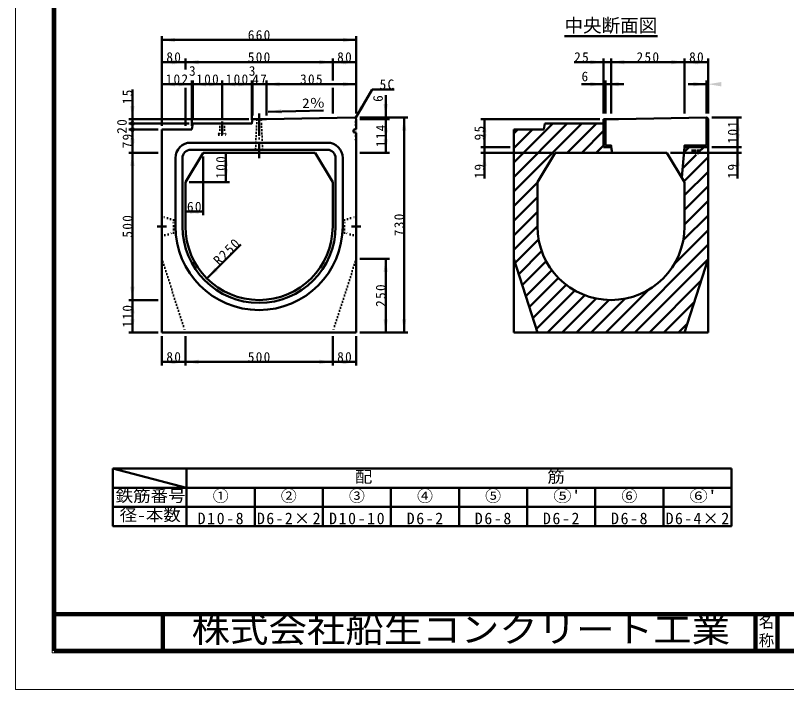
# Model space of a CAD drawing. Units: millimetres, scale not verified. Extents: x -2102 to 2102, y -1485 to 1485.
# Drawn here: x -2102 to -8, y -1485 to 345 of the extents above; entities that cross this region are included whole.
import ezdxf
from ezdxf.enums import TextEntityAlignment as Align

# ---------------------------------------------------------------- set-up
doc = ezdxf.new("R2010")
doc.units = ezdxf.units.MM
doc.header["$LTSCALE"] = 5
doc.linetypes.add('DOTTED', pattern=[1.75, 0.25, -1.5])
doc.linetypes.add('LONG_DASHED_DOTTED', pattern=[15.25, 12, -1.5, 0.25, -1.5])
doc.layers.add('0-0_V-nasSTD', color=7, linetype='Continuous', lineweight=35)
doc.layers.add('0-1_0', color=7, linetype='Continuous', lineweight=50)
doc.styles.add('ＭＳ ゴシック', font='')
doc.styles.get('ＭＳ ゴシック').set_extended_font_data('MS Gothic')

msp = doc.modelspace()

# ---------------------------------------------------------------- linework, layer by layer
at = {"layer": '0-0_V-nasSTD', "lineweight": 100}
for p, q in [((-1997.5, 1380), (-1997.5, -1380)), ((-1702.5, -1280), (-1702.5, -1380)), ((-92.5, -1280), (-92.5, -1380)), ((-32.5, -1280), (-32.5, -1380)), ((-1997.5, -1380), (1997.5, -1380))]:
    msp.add_line(p, q, dxfattribs=at)
at = {"layer": '0-0_V-nasSTD', "lineweight": 50}
for p, q in [((-1640.754, 148.686), (-1640.754, 45.886)), ((-1240.754, 148.686), (-1240.754, 78.686)), ((-1837.5, -885), (-1637.5, -937)), ((-1452.5, -885), (-1637.5, -885)), ((-1267.5, -885), (-1452.5, -885)), ((-1082.5, -885), (-1267.5, -885)), ((-897.5, -885), (-1082.5, -885)), ((-712.5, -885), (-897.5, -885)), ((-527.5, -885), (-712.5, -885)), ((-342.5, -885), (-527.5, -885)), ((-157.5, -885), (-342.5, -885)), ((-157.5, -937), (-157.5, -885)), ((-1837.5, -937), (-1837.5, -989)), ((-1637.5, -937), (-1452.5, -937)), ((-1452.5, -937), (-1267.5, -937)), ((-1267.5, -937), (-1082.5, -937)), ((-1082.5, -937), (-897.5, -937)), ((-712.5, -937), (-527.5, -937)), ((-527.5, -989), (-527.5, -937)), ((-527.5, -937), (-342.5, -937)), ((-342.5, -937), (-157.5, -937)), ((-157.5, -989), (-157.5, -937)), ((-527.5, -1041), (-527.5, -989)), ((-342.5, -989), (-157.5, -989))]:
    msp.add_line(p, q, dxfattribs=at)
at = {"layer": '0-0_V-nasSTD', "linetype": 'DOTTED', "lineweight": 50}
for p, q in [((-264.754, -21.714), (-264.754, -12.114)), ((-264.754, -12.114), (-243.154, -12.114)), ((-259.554, -20.914), (-259.554, -12.114)), ((-248.354, -20.914), (-248.354, -12.114)), ((-243.154, -21.714), (-243.154, -12.114)), ((-264.754, -21.714), (-243.154, -21.714)), ((-263.154, -22.514), (-263.314, -21.714)), ((-263.154, -22.514), (-244.754, -22.514)), ((-261.154, -25.714), (-261.154, -22.514)), ((-246.754, -25.714), (-246.754, -22.514)), ((-244.754, -22.514), (-244.594, -21.714))]:
    msp.add_line(p, q, dxfattribs=at)
at = {"layer": '0-0_V-nasSTD', "lineweight": 18}
for points in [[(-2102.5, -1485), (-2102.5, 1485), (2102.5, 1485), (2102.5, -1485)], [(-2002.5, -1385), (-2002.5, 1385), (2002.5, 1385), (2002.5, -1385)]]:
    msp.add_lwpolyline(points, close=True, dxfattribs=at)
at = {"layer": '0-0_V-nasSTD', "lineweight": 50}
for points in [[(-225.554, 68.686), (-224.754, 68.686), (-220.754, 64.686)], [(-1837.5, -885), (-1837.5, -937), (-1672.5, -937)], [(-1637.5, -937), (-1637.5, -885), (-1837.5, -885)], [(-1637.5, -989), (-1637.5, -937), (-1837.5, -937)], [(-1637.5, -937), (-1637.5, -989), (-1452.5, -989), (-1452.5, -937), (-1452.5, -989), (-1267.5, -989), (-1267.5, -937), (-1267.5, -989), (-1082.5, -989), (-1082.5, -937), (-1082.5, -989), (-897.5, -989)], [(-897.5, -989), (-712.5, -989), (-712.5, -937), (-897.5, -937)], [(-897.5, -1041), (-897.5, -989), (-897.5, -937)], [(-712.5, -989), (-712.5, -937), (-712.5, -989)], [(-712.5, -989), (-527.5, -989), (-527.5, -937)], [(-527.5, -989), (-527.5, -937), (-527.5, -989)], [(-527.5, -989), (-342.5, -989), (-342.5, -937)], [(-342.5, -989), (-342.5, -937), (-342.5, -989)], [(-1637.5, -989), (-1637.5, -1041), (-1452.5, -1041), (-1452.5, -989), (-1452.5, -1041), (-1267.5, -1041), (-1267.5, -989), (-1267.5, -1041), (-1082.5, -1041), (-1082.5, -989), (-1082.5, -1041), (-897.5, -1041)], [(-897.5, -1041), (-712.5, -1041), (-712.5, -989)], [(-712.5, -1041), (-712.5, -989), (-712.5, -1041)], [(-712.5, -1041), (-527.5, -1041), (-527.5, -989)], [(-527.5, -1041), (-527.5, -989), (-527.5, -1041)], [(-527.5, -1041), (-342.5, -1041), (-342.5, -989)], [(-342.5, -1041), (-342.5, -989), (-342.5, -1041)], [(-342.5, -1041), (-157.5, -1041), (-157.5, -989)]]:
    msp.add_lwpolyline(points, dxfattribs=at)
msp.add_lwpolyline([(-1837.5, -989), (-1837.5, -1041), (-1637.5, -1041), (-1637.5, -989)], close=True, dxfattribs=at)
for centre in [(-1784.754, 51.886), (-1784.754, 35.886)]:
    msp.add_circle(centre, 4, dxfattribs=at)
at = {"layer": '0-0_V-nasSTD', "linetype": 'DOTTED', "lineweight": 50}
for centre, radius, start, end in [((-265.154, -1.714), 20, 271.14576, 286.2602), ((-253.954, -1.714), 20, 253.7398, 286.2602), ((-242.754, -1.714), 20, 253.7398, 268.85424), ((-253.954, -25.714), 7.2, 180, 0)]:
    msp.add_arc(centre, radius, start, end, dxfattribs=at)
at = {"layer": '0-0_V-nasSTD'}
for points in [[(-1704.754, 278.686), (-1668.754, 272.686), (-1668.754, 284.686)], [(-1212.754, 272.686), (-1212.754, 284.686), (-1176.754, 278.686)], [(-1704.754, 218.686), (-1668.754, 212.686), (-1668.754, 224.686)], [(-1676.754, 212.686), (-1676.754, 224.686), (-1640.754, 218.686)], [(-1640.754, 218.686), (-1604.754, 212.686), (-1604.754, 224.686)], [(-1276.754, 212.686), (-1276.754, 224.686), (-1240.754, 218.686)], [(-1240.754, 218.686), (-1204.754, 212.686), (-1204.754, 224.686)], [(-1212.754, 212.686), (-1212.754, 224.686), (-1176.754, 218.686)], [(-540.754, 212.686), (-540.754, 224.686), (-504.754, 218.686)], [(-484.754, 218.686), (-448.754, 212.686), (-448.754, 224.686)], [(-320.754, 212.686), (-320.754, 224.686), (-284.754, 218.686)], [(-284.754, 218.686), (-248.754, 212.686), (-248.754, 224.686)], [(-256.754, 212.686), (-256.754, 224.686), (-220.754, 218.686)], [(-1704.754, 158.686), (-1668.754, 152.686), (-1668.754, 164.686)], [(-1659.154, 152.686), (-1659.154, 164.686), (-1623.154, 158.686)], [(-1620.754, 158.686), (-1584.754, 152.686), (-1584.754, 164.686)], [(-1576.754, 152.686), (-1576.754, 164.686), (-1540.754, 158.686)], [(-1540.754, 158.686), (-1504.754, 152.686), (-1504.754, 164.686)], [(-1496.754, 152.686), (-1496.754, 164.686), (-1460.754, 158.686)], [(-1420.754, 158.686), (-1384.754, 152.686), (-1384.754, 164.686)], [(-1212.754, 152.686), (-1212.754, 164.686), (-1176.754, 158.686)], [(-540.754, 152.686), (-540.754, 164.686), (-504.754, 158.686)], [(-499.954, 158.686), (-463.954, 152.686), (-463.954, 164.686)], [(-261.554, 152.686), (-261.554, 164.686), (-225.554, 158.686)], [(-220.754, 158.686), (-184.754, 152.686), (-184.754, 164.686)], [(-1790.754, 99.886), (-1784.754, 63.886), (-1778.754, 99.886)], [(-1415.739, 84), (-1379.866, 90.718), (-1379.746, 84.719)], [(-1415.739, 84), (-1379.746, 84.719), (-1379.626, 78.721)], [(-1178.754, 66.686), (-1165.95, 100.863), (-1155.558, 94.863)], [(-1102.754, 104.686), (-1096.754, 68.686), (-1090.754, 104.686)], [(-1102.754, 27.886), (-1096.754, 63.886), (-1090.754, 27.886)], [(-1052.754, 32.686), (-1046.754, 68.686), (-1040.754, 32.686)], [(-834.754, 27.886), (-828.754, 63.886), (-822.754, 27.886)], [(-146.754, 32.686), (-140.754, 68.686), (-134.754, 32.686)], [(-1790.754, -0.114), (-1784.754, 35.886), (-1778.754, -0.114)], [(-834.754, 23.886), (-828.754, -12.114), (-822.754, 23.886)], [(-146.754, 23.886), (-140.754, -12.114), (-134.754, 23.886)], [(-1790.754, 8.686), (-1784.754, -27.314), (-1778.754, 8.686)], [(-1102.754, 8.686), (-1096.754, -27.314), (-1090.754, 8.686)], [(-1790.754, -63.314), (-1784.754, -27.314), (-1778.754, -63.314)], [(-1536.754, -63.314), (-1530.754, -27.314), (-1524.754, -63.314)], [(-834.754, -63.314), (-828.754, -27.314), (-822.754, -63.314)], [(-146.754, -63.314), (-140.754, -27.314), (-134.754, -63.314)], [(-1536.754, -71.314), (-1530.754, -107.314), (-1524.754, -71.314)], [(-1640.754, -187.314), (-1604.754, -193.314), (-1604.754, -181.314)], [(-1628.754, -193.314), (-1628.754, -181.314), (-1592.754, -187.314)], [(-1102.754, -351.314), (-1096.754, -315.314), (-1090.754, -351.314)], [(-1582.175, -368.735), (-1560.962, -339.037), (-1552.477, -347.522)], [(-1790.754, -391.314), (-1784.754, -427.314), (-1778.754, -391.314)], [(-1790.754, -463.314), (-1784.754, -427.314), (-1778.754, -463.314)], [(-1790.754, -479.314), (-1784.754, -515.314), (-1778.754, -479.314)], [(-1102.754, -479.314), (-1096.754, -515.314), (-1090.754, -479.314)], [(-1052.754, -479.314), (-1046.754, -515.314), (-1040.754, -479.314)], [(-1704.754, -595.314), (-1668.754, -601.314), (-1668.754, -589.314)], [(-1676.754, -601.314), (-1676.754, -589.314), (-1640.754, -595.314)], [(-1640.754, -595.314), (-1604.754, -601.314), (-1604.754, -589.314)], [(-1276.754, -601.314), (-1276.754, -589.314), (-1240.754, -595.314)], [(-1240.754, -595.314), (-1204.754, -601.314), (-1204.754, -589.314)], [(-1212.754, -601.314), (-1212.754, -589.314), (-1176.754, -595.314)]]:
    msp.add_solid(points, dxfattribs=at)
at = {"layer": '0-1_0'}
for p, q in [((-1704.754, 45.886), (-1704.754, 288.686)), ((-1704.754, 278.686), (-1176.754, 278.686)), ((-1176.754, 78.686), (-1176.754, 288.686)), ((-611.157, 288.686), (-358.351, 288.686)), ((-1640.754, 198.686), (-1640.754, 228.686)), ((-1240.754, 168.686), (-1240.754, 228.686)), ((-1240.754, 218.686), (-1176.754, 218.686)), ((-584.754, 218.686), (-504.754, 218.686)), ((-504.754, 78.686), (-504.754, 228.686)), ((-484.754, 78.686), (-484.754, 228.686)), ((-284.754, 78.686), (-284.754, 228.686)), ((-284.754, 218.686), (-220.754, 218.686)), ((-220.754, 78.686), (-220.754, 228.686)), ((-1623.154, 45.886), (-1623.154, 168.686)), ((-1620.754, 61.886), (-1620.754, 168.686)), ((-1540.754, 61.886), (-1540.754, 168.686)), ((-1460.754, 61.886), (-1460.754, 168.686)), ((-1458.354, 73.886), (-1458.354, 168.686)), ((-1420.754, 73.886), (-1420.754, 168.686)), ((-499.954, 78.686), (-499.954, 168.686)), ((-225.554, 78.686), (-225.554, 168.686)), ((-1704.754, 158.686), (-1623.154, 158.686)), ((-1623.154, 158.686), (-1620.754, 158.686)), ((-1620.754, 158.686), (-1540.754, 158.686)), ((-1540.754, 158.686), (-1460.754, 158.686)), ((-1460.754, 158.686), (-1458.354, 158.686)), ((-1458.354, 158.686), (-1420.754, 158.686)), ((-1420.754, 158.686), (-1176.754, 158.686)), ((-564.754, 158.686), (-504.754, 158.686)), ((-504.754, 158.686), (-499.954, 158.686)), ((-449.954, 158.686), (-499.954, 158.686)), ((-275.554, 158.686), (-225.554, 158.686)), ((-220.754, 158.686), (-225.554, 158.686)), ((-1784.754, 143.886), (-1784.754, 63.886)), ((-1133.754, 144.628), (-1178.754, 66.686)), ((-1133.754, 144.628), (-1073.754, 144.628)), ((-1096.754, 128.686), (-1096.754, 68.686)), ((-1415.739, 84), (-1265.769, 86.999)), ((-1468.354, 63.886), (-1794.754, 63.886)), ((-1784.754, 63.886), (-1784.754, 51.886)), ((-1458.354, 63.886), (-1420.754, 63.886)), ((-1420.754, 63.886), (-1180.754, 68.686)), ((-1180.754, 68.686), (-1176.754, 64.686)), ((-1176.754, 36.286), (-1176.754, 64.686)), ((-1166.754, 68.686), (-1036.754, 68.686)), ((-1166.754, 63.886), (-1086.754, 63.886)), ((-1096.754, 63.886), (-1096.754, 68.686)), ((-1096.754, -27.314), (-1096.754, 63.886)), ((-1046.754, -515.314), (-1046.754, 68.686)), ((-514.754, 63.886), (-838.754, 63.886)), ((-828.754, -12.114), (-828.754, 63.886)), ((-464.754, 63.886), (-504.754, 63.886)), ((-504.754, 63.886), (-504.754, -12.114)), ((-499.954, 63.886), (-499.954, -7.314)), ((-464.754, 63.886), (-225.554, 68.686)), ((-225.554, -7.314), (-225.554, 68.686)), ((-210.754, 68.686), (-130.754, 68.686)), ((-140.754, -12.114), (-140.754, 68.686)), ((-1630.754, 51.886), (-1794.754, 51.886)), ((-1784.754, 51.886), (-1784.754, 35.886)), ((-1620.754, 51.886), (-1623.154, 35.886)), ((-748.754, -53.908), (-642.96, 51.886)), ((-603.455, 51.886), (-748.754, -93.413)), ((-748.754, -132.917), (-563.951, 51.886)), ((-664.754, 51.886), (-667.154, 35.886)), ((-664.754, 51.886), (-504.754, 51.886)), ((-664.754, 51.886), (-504.754, 51.886)), ((-524.447, 51.886), (-603.647, -27.314)), ((-1714.754, 35.886), (-1794.754, 35.886)), ((-1704.754, -515.314), (-1704.754, 35.886)), ((-1704.754, 35.886), (-1623.154, 35.886)), ((-1183.954, 35.086), (-1176.754, 36.286)), ((-1183.954, 28.686), (-1183.954, 35.086)), ((-1176.754, 26.686), (-1183.954, 28.686)), ((-1176.754, -515.314), (-1176.754, 26.686)), ((-748.754, 35.886), (-748.754, -515.314)), ((-748.754, 24.652), (-737.52, 35.886)), ((-698.24, 35.886), (-748.754, -14.628)), ((-748.754, 35.886), (-667.154, 35.886)), ((-564.143, -27.314), (-504.754, 32.075)), ((-1255.154, -0.114), (-1626.354, -0.114)), ((-1255.154, -19.314), (-1626.354, -19.314)), ((-758.754, -12.114), (-838.754, -12.114)), ((-828.754, -27.314), (-828.754, -12.114)), ((-504.754, -7.43), (-524.638, -27.314)), ((-504.754, -12.114), (-484.754, -12.114)), ((-484.754, -12.114), (-481.791, -27.314)), ((-284.754, -12.114), (-292.18, -94.937)), ((-272.413, -12.114), (-285.97, -25.671)), ((-284.754, -12.114), (-220.754, -12.114)), ((-246.754, -25.714), (-233.011, -12.114)), ((-220.754, -515.314), (-220.754, -12.114)), ((-210.754, -12.114), (-130.754, -12.114)), ((-140.754, -27.314), (-140.754, -12.114)), ((-1714.754, -27.314), (-1794.754, -27.314)), ((-1667.954, -41.714), (-1667.954, -227.314)), ((-1648.754, -41.714), (-1648.754, -227.314)), ((-1592.754, -27.314), (-1640.754, -107.314)), ((-1592.754, -27.314), (-1288.754, -27.314)), ((-1592.754, -37.314), (-1592.754, -197.314)), ((-1530.754, -107.314), (-1530.754, -27.314)), ((-1288.754, -27.314), (-1240.754, -107.314)), ((-1232.754, -227.314), (-1232.754, -41.714)), ((-1213.554, -227.314), (-1213.554, -41.714)), ((-1166.754, -27.314), (-1086.754, -27.314)), ((-646.754, -27.314), (-838.754, -27.314)), ((-828.754, -97.314), (-828.754, -27.314)), ((-636.754, -27.314), (-684.754, -107.314)), ((-332.754, -27.314), (-636.754, -27.314)), ((-485.134, -27.314), (-482.337, -24.516)), ((-332.754, -27.314), (-284.754, -107.314)), ((-322.754, -27.314), (-130.754, -27.314)), ((-253.81, -32.912), (-289.851, -68.953)), ((-220.754, -39.259), (-286.275, -104.779)), ((-140.754, -97.314), (-140.754, -27.314)), ((-220.754, -79.019), (-284.754, -143.019)), ((-1640.754, -107.314), (-1640.754, -227.314)), ((-1630.754, -107.314), (-1520.754, -107.314)), ((-1240.754, -227.314), (-1240.754, -107.314)), ((-684.754, -108.678), (-748.754, -172.678)), ((-684.754, -107.314), (-684.754, -227.314)), ((-284.754, -227.314), (-284.754, -107.314)), ((-220.754, -118.524), (-284.754, -182.524)), ((-684.754, -148.182), (-748.754, -212.182)), ((-220.754, -158.028), (-284.754, -222.028)), ((-1640.754, -187.314), (-1592.754, -187.314)), ((-684.754, -187.686), (-748.754, -251.686)), ((-1704.754, -200.514), (-1704.754, -254.114)), ((-1176.754, -200.514), (-1176.754, -254.114)), ((-220.754, -197.532), (-288.364, -265.142)), ((-684.754, -226.934), (-748.754, -290.934)), ((-220.754, -237.293), (-312.638, -329.177)), ((-681.509, -263.194), (-745.088, -326.772)), ((-1582.175, -368.735), (-1490.252, -276.811)), ((-220.754, -276.797), (-459.271, -515.314)), ((-673.179, -294.367), (-735.511, -356.699)), ((-1166.754, -315.314), (-1086.754, -315.314)), ((-1096.754, -515.314), (-1096.754, -315.314)), ((-748.754, -315.314), (-684.754, -515.314)), ((-661.091, -321.681), (-725.959, -386.549)), ((-221.219, -316.766), (-419.767, -515.314)), ((-220.754, -315.314), (-284.754, -515.314)), ((-645.849, -345.84), (-716.407, -416.399)), ((-706.78, -446.482), (-627.598, -367.299)), ((-239.688, -374.483), (-380.519, -515.314)), ((-606.719, -385.821), (-697.229, -476.331)), ((-687.677, -506.181), (-583.01, -401.514)), ((-555.948, -414.213), (-657.049, -515.314)), ((-382.891, -399.43), (-498.775, -515.314)), ((-1714.754, -427.314), (-1794.754, -427.314)), ((-525.376, -423.145), (-617.544, -515.314)), ((-489.972, -427.246), (-578.04, -515.314)), ((-446.926, -423.704), (-538.536, -515.314)), ((-258.279, -432.578), (-341.015, -515.314)), ((-276.869, -490.672), (-301.51, -515.314)), ((-1714.754, -515.314), (-1794.754, -515.314)), ((-1704.754, -515.314), (-1176.754, -515.314)), ((-1166.754, -515.314), (-1036.754, -515.314)), ((-220.754, -515.314), (-748.754, -515.314)), ((-1704.754, -525.314), (-1704.754, -605.314)), ((-1640.754, -525.314), (-1640.754, -605.314)), ((-1240.754, -525.314), (-1240.754, -605.314)), ((-1176.754, -525.314), (-1176.754, -605.314)), ((-1704.754, -595.314), (-1640.754, -595.314)), ((-1640.754, -595.314), (-1240.754, -595.314)), ((-1176.754, -595.314), (-1240.754, -595.314))]:
    msp.add_line(p, q, dxfattribs=at)
at = {"layer": '0-1_0', "linetype": 'DOTTED'}
for p, q in [((-1446.754, 61.486), (-1449.154, 63.886)), ((-1434.754, 61.486), (-1432.354, 63.886)), ((-1547.154, 51.886), (-1547.154, 23.886)), ((-1534.354, 51.886), (-1534.354, 23.886)), ((-1446.754, 61.486), (-1450.754, -27.314)), ((-1446.754, 61.486), (-1434.754, 61.486)), ((-1430.754, -27.314), (-1434.754, 61.486)), ((-1178.594, 56.686), (-1176.754, 58.526)), ((-1178.594, 56.686), (-1176.754, 58.526)), ((-1178.594, 56.686), (-1178.594, 35.979)), ((-1178.594, 56.686), (-1178.594, 35.979)), ((-1550.354, 23.886), (-1531.154, 23.886)), ((-1550.354, 23.886), (-1550.354, 21.486)), ((-1550.354, 21.486), (-1531.154, 21.486)), ((-1531.154, 23.886), (-1531.154, 21.486)), ((-1672.754, -210.114), (-1704.754, -200.514)), ((-1208.754, -210.114), (-1176.754, -200.514)), ((-1704.754, -315.314), (-1640.754, -515.314)), ((-1176.754, -315.314), (-1240.754, -515.314))]:
    msp.add_line(p, q, dxfattribs=at)
at = {"layer": '0-1_0', "linetype": 'LONG_DASHED_DOTTED'}
for p, q in [((-1440.754, 78.886), (-1440.754, -42.314)), ((-1540.754, 57.486), (-1540.754, 21.486)), ((-1692.254, -227.314), (-1717.254, -227.314)), ((-1189.254, -227.314), (-1164.254, -227.314))]:
    msp.add_line(p, q, dxfattribs=at)
at = {"layer": '0-1_0', "lineweight": 100}
msp.add_line((-1997.5, -1280), (1997.5, -1280), dxfattribs=at)
at = {"layer": '0-1_0'}
for points in [[(-1704.754, 218.686), (-1640.754, 218.686), (-1240.754, 218.686)], [(-284.754, 218.686), (-484.754, 218.686), (-504.754, 218.686)], [(-1620.754, 51.886), (-1460.754, 51.886), (-1458.354, 63.886)], [(-220.754, 64.686), (-220.754, -12.114), (-284.754, -12.114)], [(-1784.754, -515.314), (-1784.754, -427.314), (-1784.754, -27.314), (-1784.754, 35.886)], [(-499.954, -7.314), (-484.754, -7.314), (-484.754, -12.114)], [(-225.554, -7.314), (-284.754, -7.314), (-284.754, -12.114)]]:
    msp.add_lwpolyline(points, dxfattribs=at)
at = {"layer": '0-1_0', "linetype": 'DOTTED'}
for points in [[(-1178.594, 27.197), (-1178.594, 8.686), (-1176.754, 6.846)], [(-1178.594, 27.197), (-1178.594, 8.686), (-1176.754, 6.846)], [(-1704.754, -254.114), (-1672.754, -244.514), (-1672.754, -210.114)], [(-1176.754, -254.114), (-1208.754, -244.514), (-1208.754, -210.114)]]:
    msp.add_lwpolyline(points, dxfattribs=at)
at = {"layer": '0-1_0'}
for centre, radius, start, end in [((-1626.354, -41.714), 41.6, 90, 180), ((-1626.354, -41.714), 22.4, 90, 180), ((-1255.154, -41.714), 41.6, 0, 90), ((-1255.154, -41.714), 22.4, 0, 90), ((-1440.754, -227.314), 227.2, 180, 270), ((-1440.754, -227.314), 208, 180, 270), ((-1440.754, -227.314), 200, 180, 270), ((-1440.754, -227.314), 200, 270, 0), ((-1440.754, -227.314), 227.2, 270, 0), ((-1440.754, -227.314), 208, 270, 0), ((-484.754, -227.314), 200, 180, 270), ((-484.754, -227.314), 200, 270, 0)]:
    msp.add_arc(centre, radius, start, end, dxfattribs=at)

# ---------------------------------------------------------------- texts
at = {"layer": '0-0_V-nasSTD', "style": 'ＭＳ ゴシック'}
for s, height, p in [('中央断面図', 36.95, (-611.157, 288.686)), ('3', 26.39, (-1630.954, 173.686)), ('3', 26.39, (-1468.554, 173.686)), ('6', 26.39, (-564.754, 158.686)), ('①', 31.67, (-1566.6, -984.6)), ('②', 31.67, (-1381.6, -984.6)), ('③', 31.67, (-1196.6, -984.6)), ('④', 31.67, (-1011.6, -984.6)), ('⑤', 31.67, (-826.6, -984.6)), ('⑥', 31.67, (-456.6, -984.6)), ('名', 30.79, (-83.518, -1326.001)), ('称', 30.79, (-83.524, -1375.99))]:
    msp.add_text(s, height=height, dxfattribs=at).set_placement(p, align=Align.BOTTOM_LEFT)
msp.add_text('6', height=26.39, rotation=90, dxfattribs=at).set_placement((-1096.754, 110.686), align=Align.BOTTOM_LEFT)
at = {"layer": '0-0_V-nasSTD', "style": 'ＭＳ ゴシック', "width": 1.15}
msp.add_text('2％', height=26.39, rotation=1.146, dxfattribs=at).set_placement((-1323.358, 85.847), align=Align.BOTTOM_LEFT)
at = {"layer": '0-0_V-nasSTD', "style": 'ＭＳ ゴシック'}
for s, height, width, p in [('配\u3000\u3000\u3000\u3000\u3000\u3000\u3000\u3000\u3000\u3000筋', 31.67, 1.1, (-1180.46, -932.6)), ('鉄筋番号', 31.67, 1.1, (-1830.38, -984.6)), ("⑤'", 31.67, 1.15, (-641.6, -984.6)), ("⑥'", 31.67, 1.15, (-271.6, -984.6)), ('径-本数', 31.67, 1.1, (-1819.58, -1036.6)), ('株式会社船生コンクリート工業', 69.65, 1.1, (-1624.221, -1377.45))]:
    msp.add_text(s, height=height, dxfattribs=dict(at, width=width)).set_placement(p, align=Align.BOTTOM_LEFT)
at = {"layer": '0-0_V-nasSTD', "attachment_point": 7, "style": 'ＭＳ ゴシック'}
for s, insert, char_height in [('\\T1.2;660', (-1471.354, 278.686), 26.39), ('\\T1.2;80', (-1692.554, 218.686), 26.39), ('\\T1.2;500', (-1471.354, 218.686), 26.39), ('\\T1.2;80', (-1228.554, 218.686), 26.39), ('\\T1.2;25', (-584.754, 218.686), 26.39), ('\\T1.2;250', (-415.354, 218.686), 26.39), ('\\T1.2;80', (-272.554, 218.686), 26.39), ('\\T1.2;102', (-1694.554, 158.686), 26.39), ('\\T1.2;100', (-1611.354, 158.686), 26.39), ('\\T1.2;100', (-1531.354, 158.686), 26.39), ('\\T1.2;47', (-1459.354, 158.686), 26.39), ('\\T1.2;305', (-1329.354, 158.686), 26.39), ('\\T1.2;5C', (-1113.354, 144.628), 26.39), ('\\T1.2;60', (-1636.554, -187.314), 26.39), ('\\T1.2;80', (-1692.554, -595.314), 26.39), ('\\T1.2;500', (-1471.354, -595.314), 26.39), ('\\T1.2;80', (-1228.554, -595.314), 26.39), ('\\T1.2;D10-8', (-1607.64, -1036.6), 31.67), ('\\T1.17;D6-2×2', (-1446.4, -1036.6), 31.67), ('\\T1.2;D10-10', (-1250.6, -1036.6), 31.67), ('\\T1.2;D6-2', (-1039.68, -1036.6), 31.67), ('\\T1.2;D6-8', (-854.68, -1036.6), 31.67), ('\\T1.2;D6-2', (-669.68, -1036.6), 31.67), ('\\T1.2;D6-8', (-484.68, -1036.6), 31.67), ('\\T1.17;D6-4×2', (-336.4, -1036.6), 31.67)]:
    msp.add_mtext(s, dxfattribs=dict(at, insert=insert, char_height=char_height))
at = {"layer": '0-0_V-nasSTD', "char_height": 26.39, "attachment_point": 7, "style": 'ＭＳ ゴシック'}
for s, insert, rotation in [('\\T1.2;15', (-1784.754, 104.286), 90), ('\\T1.2;20', (-1799.754, 24.086), 90), ('\\T1.2;114', (-1096.754, -12.314), 90), ('\\T1.2;95', (-828.754, 6.086), 90), ('\\T1.2;101', (-140.754, -2.314), 90), ('\\T1.2;79', (-1784.754, -15.514), 90), ('\\T1.2;100', (-1530.754, -97.914), 90), ('\\T1.2;19', (-828.754, -97.314), 90), ('\\T1.2;19', (-140.754, -97.314), 90), ('\\T1.2;500', (-1784.754, -257.914), 90), ('\\T1.2;730', (-1046.754, -253.914), 90), ('\\T1.2;R250', (-1548.8, -335.36), 45), ('\\T1.2;250', (-1096.754, -445.914), 90), ('\\T1.2;110', (-1784.754, -501.914), 90)]:
    msp.add_mtext(s, dxfattribs=dict(at, insert=insert, rotation=rotation))

doc.saveas('drawing.dxf')
